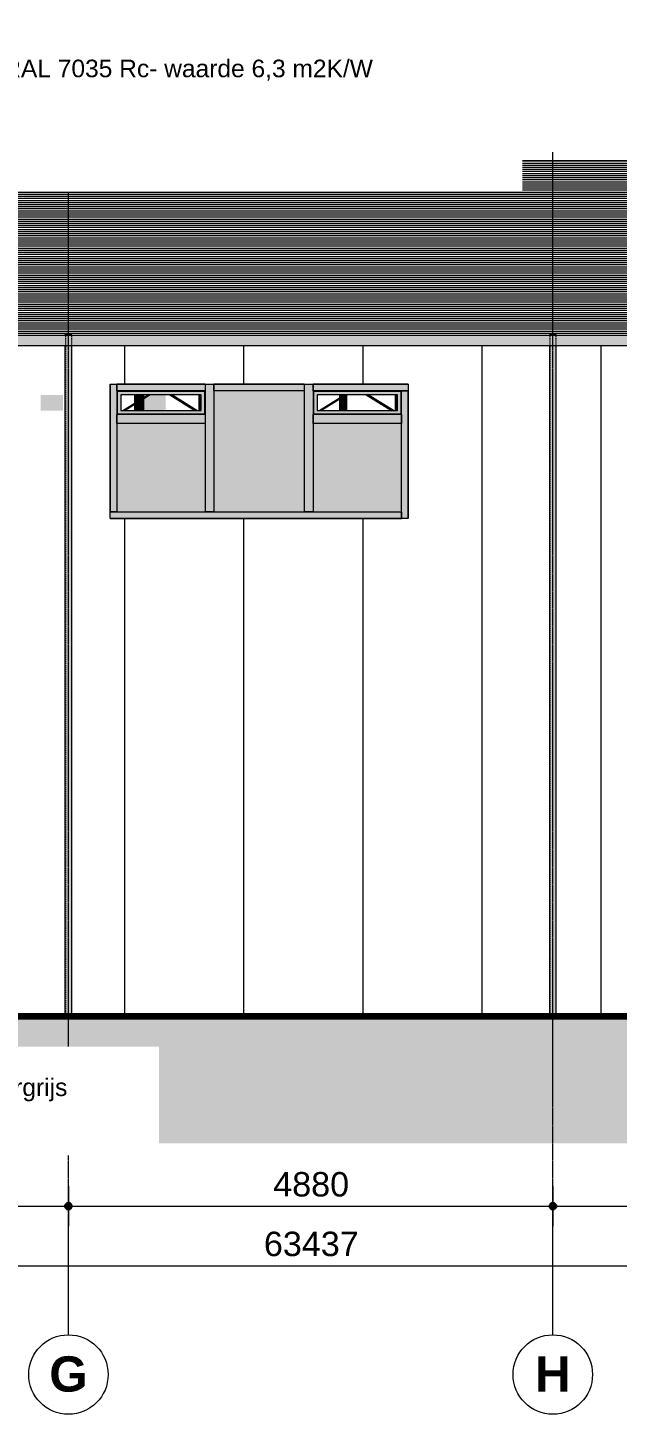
# Model space of a CAD drawing. Header units: millimetres. Extents: x 48682 to 485846, y -7071 to 11912.
# Drawn here: x 80433 to 86373, y -4018 to 9938 of the extents above; entities that cross this region are included whole.
import ezdxf

# ---------------------------------------------------------------- set-up
doc = ezdxf.new("R2010")
doc.units = ezdxf.units.MM
doc.linetypes.add('Grid Line', pattern=[22.225, 12.7, -3.175, 3.175, -3.175])
doc.linetypes.add('Hidden', pattern=[4, 2, -2])
for name, color, linetype, lineweight in [('A-ANNO-DIMS', 211, 'Continuous', 9), ('A-ANNO-DIMS-100', 211, 'Continuous', 9), ('A-DETL', 90, 'Continuous', 13), ('A-DOOR', 31, 'Continuous', 18), ('A-DOOR-GLAZ', 31, 'Continuous', 13), ('A-FLOR', 192, 'Continuous', 18), ('A-FLOR-PATT', 8, 'Continuous', 18), ('A-GLAZ', 151, 'Continuous', 18), ('A-GLAZ-CWMG', 51, 'Continuous', 13), ('A-WALL-PATT', 111, 'Continuous', 13), ('C-TOPO', 7, 'Continuous', 13), ('G-ANNO-TEXT', 231, 'Continuous', 9), ('S-COLS', 52, 'Continuous', 18), ('S-COLS-HDLN', 52, 'Hidden', 9), ('S-FNDN', 32, 'Continuous', 18), ('S-GRID', 1, 'Continuous', 9), ('S-GRID-IDEN', 1, 'Continuous', 18)]:
    doc.layers.add(name, color=color, linetype=linetype, lineweight=lineweight)
doc.styles.add('Arial', font='arial.ttf', dxfattribs={"height": 177.035928})
doc.styles.add('Arial_1', font='arial.ttf', dxfattribs={"height": 245.883234})
doc.styles.add('Arial_B', font='', dxfattribs={"height": 355.164671})
doc.styles.get('Arial_B').set_extended_font_data('Arial', bold=True)
doc.dimstyles.new('2_5mm', dxfattribs={"dimscale": 304.8, "dimtxt": 250, "dimasz": 0.918635, "dimexe": 0.656168, "dimexo": 0.0625, "dimgap": 0.082021, "dimtad": 1, "dimdec": 0, "dimzin": 0, "dimdsep": 46, "dimtxsty": 'Arial_1', "dimblk1": 'DOTSMALL', "dimblk2": 'DOTSMALL', "dimsah": 1, "dimcen": 0.09, "dimdle": 0.656168, "dimazin": 0, "dimtfac": 1, "dimtdec": 4, "dimtix": 1, "dimtmove": 0, "dimatfit": 3, "dimfxl": 0.656168, "dimfxlon": 1, "dimtvp": 1, "dimtolj": 1, "dimtzin": 0, "dimlwd": 13, "dimlwe": 13, "dimarcsym": 2})

# ---------------------------------------------------------------- blocks, each defined once
blk = doc.blocks.new('300_28_ISR_kolom_buis - ø70x3_6 2-V1-200_rechts')
at = {"layer": 'S-COLS-HDLN', "linetype": 'Continuous', "lineweight": 18}
h = blk.add_hatch(color=256, dxfattribs=at)
h.paths.add_polyline_path([(75964, 0), (75964, 6740), (75929, 6740), (75929, 0), (75955, 0)], flags=0)
h.paths.add_polyline_path([(75964, 6840), (75964, 6850), (75929, 6849), (75930, 6847), (75934, 6845), (75947, 6841), (75964, 6840)], flags=0)
h = blk.add_hatch(color=256, dxfattribs=at)
h.paths.add_polyline_path([(75964, 0), (75999, 0), (75999, 6740), (75964, 6740), (75964, 249)], flags=0)
h.paths.add_polyline_path([(75964, 6840), (75982, 6841), (75995, 6845), (75998, 6847), (75999, 6850), (75964, 6850)], flags=0)
at = {"layer": 'A-DETL', "lineweight": 18}
for p, q in [((75929, 6850), (75929, 6841)), ((75929, 6850), (75964, 6850)), ((75964, 6850), (75999, 6850)), ((75999, 6841), (75999, 6850)), ((75929, 6740), (75929, 0)), ((75999, 0), (75999, 6740))]:
    blk.add_line(p, q, dxfattribs=at)
at = {"layer": 'S-COLS', "linetype": 'Hidden', "lineweight": 9}
for p, q in [((75933, 6850), (75933, 0)), ((75996, 6850), (75996, 0))]:
    blk.add_line(p, q, dxfattribs=at)
blk = doc.blocks.new('31_WI_RT62_BI_raam - BI_val-8481284-200_rechts')
at = {"layer": 'A-GLAZ'}
for points in [[(62642, 6085), (62642, 6243), (62640, 6243), (62640, 6085)], [(62643, 6085), (62661, 6085), (62661, 6243), (62642, 6243), (62642, 6085)]]:
    blk.add_hatch(color=256, dxfattribs=at).paths.add_polyline_path(points, flags=0)
at = {"layer": 'A-GLAZ', "lineweight": 13}
for p, q in [((61874, 6085), (62127, 6243)), ((62346, 6243), (62599, 6085))]:
    blk.add_line(p, q, dxfattribs=at)
at = {"layer": 'A-GLAZ', "linetype": 'Hidden', "lineweight": 13}
for p, q in [((61874, 6085), (62127, 6243)), ((62346, 6243), (62599, 6085))]:
    blk.add_line(p, q, dxfattribs=at)
at = {"layer": 'A-GLAZ'}
for p, q in [((62640, 6085), (62640, 6243)), ((62642, 6085), (62642, 6243))]:
    blk.add_line(p, q, dxfattribs=at)
blk = doc.blocks.new('31_WI_RT62_BI_raam - BI_val-8509481-200_rechts')
at = {"layer": 'A-GLAZ'}
for points in [[(64621, 6085), (64621, 6243), (64619, 6243), (64619, 6085)], [(64621, 6085), (64639, 6085), (64639, 6243), (64621, 6243), (64621, 6085)]]:
    blk.add_hatch(color=256, dxfattribs=at).paths.add_polyline_path(points, flags=0)
at = {"layer": 'A-GLAZ', "lineweight": 13}
for p, q in [((63852, 6085), (64105, 6243)), ((64324, 6243), (64578, 6085))]:
    blk.add_line(p, q, dxfattribs=at)
at = {"layer": 'A-GLAZ', "linetype": 'Hidden', "lineweight": 13}
for p, q in [((63852, 6085), (64105, 6243)), ((64324, 6243), (64578, 6085))]:
    blk.add_line(p, q, dxfattribs=at)
at = {"layer": 'A-GLAZ'}
for p, q in [((64619, 6085), (64619, 6243)), ((64621, 6085), (64621, 6243))]:
    blk.add_line(p, q, dxfattribs=at)
blk = doc.blocks.new('32_DO_glas - 01-8532440-200_rechts')
at = {"layer": 'A-DOOR-GLAZ'}
blk.add_hatch(color=256, dxfattribs=at).paths.add_polyline_path([(70556, 6085), (70556, 6243), (70333, 6243), (70333, 6085), (70453, 6085)], flags=0)
blk = doc.blocks.new('Rectangular Mullion - 32_links_67x100-8431542-200_rechts')
at = {"layer": 'A-GLAZ-CWMG'}
blk.add_hatch(color=256, dxfattribs=at).paths.add_polyline_path([(83577, 6085), (83644, 6085), (83644, 6243), (83577, 6243), (83577, 6118)], flags=0)
for p, q in [((83577, 6085), (83577, 6243)), ((83644, 6085), (83644, 6243))]:
    blk.add_line(p, q, dxfattribs=at)
blk = doc.blocks.new('Rectangular Mullion - 32_tussen_90x100-8431527-200_rechts')
at = {"layer": 'A-GLAZ-CWMG'}
blk.add_hatch(color=256, dxfattribs=at).paths.add_polyline_path([(68265, 6085), (68265, 6243), (68175, 6243), (68175, 6085), (68220, 6085)], flags=0)
for p, q in [((68175, 6243), (68175, 6085)), ((68265, 6243), (68265, 6085))]:
    blk.add_line(p, q, dxfattribs=at)
blk = doc.blocks.new('32_DO_glas - 01-8509510-200_rechts')
at = {"layer": 'A-DOOR-GLAZ'}
blk.add_hatch(color=256, dxfattribs=at).paths.add_polyline_path([(102829, 5067), (103717, 5067), (103717, 5955), (102829, 5955), (102829, 5252)], flags=0)
blk = doc.blocks.new('Rectangular Mullion - 32_rechts_67x100_vlak-8481124-200_rechts')
at = {"layer": 'A-GLAZ-CWMG'}
blk.add_hatch(color=256, dxfattribs=at).paths.add_polyline_path([(101295, 6283), (101739, 6283), (101739, 6350), (100851, 6350), (100851, 6283), (101156, 6283)], flags=0)
for p, q in [((100851, 6283), (100851, 6350)), ((101739, 6350), (100851, 6350)), ((101739, 6283), (100851, 6283)), ((101739, 6350), (101739, 6283))]:
    blk.add_line(p, q, dxfattribs=at)
blk = doc.blocks.new('Rectangular Mullion - 32_links_67x100_vlak-8481125-200_rechts')
at = {"layer": 'A-GLAZ-CWMG'}
blk.add_hatch(color=256, dxfattribs=at).paths.add_polyline_path([(102831, 5000), (103717, 5000), (103717, 5067), (102784, 5067), (102784, 5000)], flags=0)
for p, q in [((102784, 5067), (103717, 5067)), ((103717, 5067), (103717, 5000)), ((102784, 5000), (103717, 5000))]:
    blk.add_line(p, q, dxfattribs=at)
blk = doc.blocks.new('Rectangular Mullion - 32_rechts_67x100_vlak-8509514-200_rechts')
at = {"layer": 'A-GLAZ-CWMG'}
blk.add_hatch(color=256, dxfattribs=at).paths.add_polyline_path([(100851, 5067), (100851, 6000), (100784, 6000), (100784, 5067)], flags=0)
for p, q in [((100784, 6000), (100784, 5067)), ((100851, 6000), (100851, 5067)), ((100851, 5067), (100784, 5067))]:
    blk.add_line(p, q, dxfattribs=at)
blk = doc.blocks.new('Rectangular Mullion - 32_links_67x100_vlak-8481179-200_rechts')
at = {"layer": 'A-GLAZ-CWMG'}
blk.add_hatch(color=256, dxfattribs=at).paths.add_polyline_path([(103784, 6000), (103784, 6283), (103717, 6283), (103717, 6000)], flags=0)
for p, q in [((103717, 6283), (103784, 6283)), ((103717, 6000), (103717, 6283)), ((103784, 6000), (103784, 6283))]:
    blk.add_line(p, q, dxfattribs=at)
blk = doc.blocks.new('32_DO_glas - 01-8466179-200_rechts')
at = {"layer": 'A-DOOR-GLAZ'}
blk.add_hatch(color=256, dxfattribs=at).paths.add_polyline_path([(102412, 5067), (102739, 5067), (102739, 6283), (101829, 6283), (101829, 5067), (102272, 5067)], flags=0)
blk = doc.blocks.new('Rectangular Mullion - 32_rechts_67x100_vlak-8481126-200_rechts')
at = {"layer": 'A-GLAZ-CWMG'}
blk.add_hatch(color=256, dxfattribs=at).paths.add_polyline_path([(103249, 6283), (103784, 6283), (103784, 6350), (102829, 6350), (102829, 6283), (103110, 6283)], flags=0)
for p, q in [((102829, 6283), (102829, 6350)), ((103784, 6350), (102829, 6350)), ((103784, 6283), (102829, 6283)), ((103784, 6350), (103784, 6283))]:
    blk.add_line(p, q, dxfattribs=at)
blk = doc.blocks.new('Rectangular Mullion - 32_links_67x100_vlak-8480892-200_rechts')
at = {"layer": 'A-GLAZ-CWMG'}
blk.add_hatch(color=256, dxfattribs=at).paths.add_polyline_path([(102784, 5000), (102784, 5067), (101784, 5067), (101784, 5000), (102552, 5000)], flags=0)
for p, q in [((101784, 5067), (102784, 5067)), ((101784, 5000), (102784, 5000))]:
    blk.add_line(p, q, dxfattribs=at)
blk = doc.blocks.new('Rectangular Mullion - 32_tussen_90x100-8249768-200_rechts')
at = {"layer": 'A-GLAZ-CWMG'}
blk.add_hatch(color=256, dxfattribs=at).paths.add_polyline_path([(102829, 5067), (102829, 6000), (102739, 6000), (102739, 5067)], flags=0)
for p, q in [((102739, 6000), (102739, 5067)), ((102829, 6000), (102829, 5067)), ((102829, 5067), (102739, 5067))]:
    blk.add_line(p, q, dxfattribs=at)
blk = doc.blocks.new('Rectangular Mullion - 32_rechts_67x100_vlak-8481127-200_rechts')
at = {"layer": 'A-GLAZ-CWMG'}
blk.add_hatch(color=256, dxfattribs=at).paths.add_polyline_path([(102272, 6283), (102739, 6283), (102739, 6350), (101829, 6350), (101829, 6283), (102133, 6283)], flags=0)
for p, q in [((101829, 6283), (101829, 6350)), ((102739, 6350), (101829, 6350)), ((102739, 6283), (101829, 6283)), ((102739, 6350), (102739, 6283))]:
    blk.add_line(p, q, dxfattribs=at)
blk = doc.blocks.new('Rectangular Mullion - 32_links_67x100_vlak-8480894-200_rechts')
at = {"layer": 'A-GLAZ-CWMG'}
blk.add_hatch(color=256, dxfattribs=at).paths.add_polyline_path([(101435, 5000), (101784, 5000), (101784, 5067), (100784, 5067), (100784, 5000), (101156, 5000)], flags=0)
for p, q in [((100784, 5000), (100784, 5067)), ((100784, 5067), (101784, 5067)), ((100784, 5000), (101784, 5000))]:
    blk.add_line(p, q, dxfattribs=at)
blk = doc.blocks.new('31_WI_RT62_BI_raam - BI_val-V10-200_rechts')
at = {"layer": 'A-GLAZ'}
h = blk.add_hatch(color=256, dxfattribs=at)
h.paths.add_polyline_path([(102829, 6045), (103717, 6045), (103717, 6283), (102829, 6283), (102829, 6112)], flags=0)
h.paths.add_polyline_path([(102869, 6050), (102834, 6050), (102834, 6278), (103712, 6278), (103712, 6050), (102970, 6050)], flags=0)
h = blk.add_hatch(color=256, dxfattribs=at)
h.paths.add_polyline_path([(102834, 6050), (103712, 6050), (103712, 6278), (102834, 6278), (102834, 6118)], flags=0)
h.paths.add_polyline_path([(103677, 6085), (102869, 6085), (102869, 6243), (103677, 6243), (103677, 6118)], flags=0)
for p, q in [((102834, 6050), (102834, 6278)), ((103712, 6278), (102834, 6278)), ((102869, 6243), (102869, 6085)), ((103677, 6243), (102869, 6243)), ((103677, 6085), (103677, 6243)), ((103712, 6278), (103712, 6050)), ((103712, 6050), (102834, 6050)), ((102869, 6085), (103677, 6085))]:
    blk.add_line(p, q, dxfattribs=at)
at = {"layer": 'A-GLAZ', "lineweight": 13}
for p, q in [((103164, 6243), (102911, 6085)), ((103636, 6085), (103383, 6243))]:
    blk.add_line(p, q, dxfattribs=at)
at = {"layer": 'A-GLAZ', "linetype": 'Hidden', "lineweight": 13}
for p, q in [((103164, 6243), (102911, 6085)), ((103636, 6085), (103383, 6243))]:
    blk.add_line(p, q, dxfattribs=at)
blk = doc.blocks.new('Rectangular Mullion - 32_rechts_67x100_vlak-8481204-200_rechts')
at = {"layer": 'A-GLAZ-CWMG'}
blk.add_hatch(color=256, dxfattribs=at).paths.add_polyline_path([(100784, 6000), (100851, 6000), (100851, 6350), (100784, 6350), (100784, 6022)], flags=0)
for p, q in [((100784, 6350), (100851, 6350)), ((100784, 6350), (100784, 6000)), ((100851, 6350), (100851, 6000))]:
    blk.add_line(p, q, dxfattribs=at)
blk = doc.blocks.new('Rectangular Mullion - 32_links_67x100_vlak-8509530-200_rechts')
at = {"layer": 'A-GLAZ-CWMG'}
blk.add_hatch(color=256, dxfattribs=at).paths.add_polyline_path([(103784, 5000), (103784, 6000), (103717, 6000), (103717, 5000)], flags=0)
for p, q in [((103717, 5000), (103717, 6000)), ((103784, 5000), (103784, 6000)), ((103784, 5000), (103717, 5000))]:
    blk.add_line(p, q, dxfattribs=at)
blk = doc.blocks.new('Rectangular Mullion - 32_tussen_90x100-8481085-200_rechts')
at = {"layer": 'A-GLAZ-CWMG'}
blk.add_hatch(color=256, dxfattribs=at).paths.add_polyline_path([(103389, 5955), (103717, 5955), (103717, 6045), (102829, 6045), (102829, 5955), (103110, 5955)], flags=0)
for p, q in [((102829, 5955), (102829, 6045)), ((103717, 6045), (102829, 6045)), ((103717, 6045), (103717, 5955)), ((103717, 5955), (102829, 5955))]:
    blk.add_line(p, q, dxfattribs=at)
blk = doc.blocks.new('Rectangular Mullion - 32_tussen_90x100-8481164-200_rechts')
at = {"layer": 'A-GLAZ-CWMG'}
blk.add_hatch(color=256, dxfattribs=at).paths.add_polyline_path([(102739, 6000), (102829, 6000), (102829, 6350), (102739, 6350), (102739, 6022)], flags=0)
for p, q in [((102739, 6350), (102829, 6350)), ((102739, 6350), (102739, 6000)), ((102829, 6350), (102829, 6000))]:
    blk.add_line(p, q, dxfattribs=at)
blk = doc.blocks.new('Grid - r_4_0mm-300507-200_rechts')
at = {"layer": 'S-GRID-IDEN'}
blk.add_circle((51565, -3618), 400, dxfattribs=at)
blk = doc.blocks.new('DIMBLOCK6-200_rechts')
at = {"layer": 'A-ANNO-DIMS-100', "lineweight": 25}
h = blk.add_hatch(color=256, dxfattribs=at)
edge = h.paths.add_edge_path(flags=0)
edge.add_arc((75964, -1923), 35, 0, 360)
h = blk.add_hatch(color=256, dxfattribs=at)
edge = h.paths.add_edge_path(flags=0)
edge.add_arc((80844, -1923), 35, 0, 360)
at = {"layer": 'A-ANNO-DIMS-100', "lineweight": 13}
for p, q in [((75964, -1723), (75964, -2123)), ((75964, -1923), (75964, -1723)), ((80844, -1723), (80844, -2123)), ((80844, -1923), (80844, -1723)), ((75964, -1923), (80844, -1923))]:
    blk.add_line(p, q, dxfattribs=at)
at = {"layer": 'A-ANNO-DIMS-100', "lineweight": 25}
for centre in [(75964, -1923), (80844, -1923)]:
    blk.add_circle(centre, 35, dxfattribs=at)
at = {"layer": 'A-ANNO-DIMS-100', "color": 0, "lineweight": 13, "insert": (78027, -1580), "char_height": 245.9, "width": 904.62, "attachment_point": 1, "line_spacing_factor": 0.938532, "style": 'Arial_1'}
blk.add_mtext('4880', dxfattribs=at)
blk = doc.blocks.new('_DotSmall')
at = {"color": 0, "linetype": 'ByBlock', "const_width": 0.5}
blk.add_lwpolyline([(-0.0625, 0, 1), (0.0625, 0, 1)], format="xyb", close=True, dxfattribs=at)
blk = doc.blocks.new('DIMBLOCK7-200_rechts')
at = {"layer": 'A-ANNO-DIMS-100', "lineweight": 25}
h = blk.add_hatch(color=256, dxfattribs=at)
edge = h.paths.add_edge_path(flags=0)
edge.add_arc((80844, -1923), 35, 0, 360)
h = blk.add_hatch(color=256, dxfattribs=at)
edge = h.paths.add_edge_path(flags=0)
edge.add_arc((85724, -1923), 35, 0, 360)
at = {"layer": 'A-ANNO-DIMS-100', "lineweight": 13}
for p, q in [((80844, -1723), (80844, -2123)), ((80844, -1923), (80844, -1723)), ((85724, -1723), (85724, -2123)), ((85724, -1923), (85724, -1723)), ((80844, -1923), (85724, -1923))]:
    blk.add_line(p, q, dxfattribs=at)
at = {"layer": 'A-ANNO-DIMS-100', "lineweight": 25}
for centre in [(80844, -1923), (85724, -1923)]:
    blk.add_circle(centre, 35, dxfattribs=at)
at = {"layer": 'A-ANNO-DIMS-100', "color": 0, "lineweight": 13, "insert": (82907, -1580), "char_height": 245.9, "width": 904.62, "attachment_point": 1, "line_spacing_factor": 0.938532, "style": 'Arial_1'}
blk.add_mtext('4880', dxfattribs=at)
blk = doc.blocks.new('DIMBLOCK8-200_rechts')
at = {"layer": 'A-ANNO-DIMS-100', "lineweight": 25}
h = blk.add_hatch(color=256, dxfattribs=at)
edge = h.paths.add_edge_path(flags=0)
edge.add_arc((85724, -1923), 35, 0, 360)
h = blk.add_hatch(color=256, dxfattribs=at)
edge = h.paths.add_edge_path(flags=0)
edge.add_arc((90604, -1923), 35, 0, 360)
at = {"layer": 'A-ANNO-DIMS-100', "lineweight": 13}
for p, q in [((85724, -1723), (85724, -2123)), ((85724, -1923), (85724, -1723)), ((90604, -1723), (90604, -2123)), ((90604, -1923), (90604, -1723)), ((85724, -1923), (90604, -1923))]:
    blk.add_line(p, q, dxfattribs=at)
at = {"layer": 'A-ANNO-DIMS-100', "lineweight": 25}
for centre in [(85724, -1923), (90604, -1923)]:
    blk.add_circle(centre, 35, dxfattribs=at)
at = {"layer": 'A-ANNO-DIMS-100', "color": 0, "lineweight": 13, "insert": (87787, -1580), "char_height": 245.9, "width": 904.62, "attachment_point": 1, "line_spacing_factor": 0.938532, "style": 'Arial_1'}
blk.add_mtext('4880', dxfattribs=at)
blk = doc.blocks.new('DIMBLOCK14-200_rechts')
at = {"layer": 'A-ANNO-DIMS-100', "lineweight": 25}
h = blk.add_hatch(color=256, dxfattribs=at)
edge = h.paths.add_edge_path(flags=0)
edge.add_arc((51565, -2523), 35, 0, 360)
h = blk.add_hatch(color=256, dxfattribs=at)
edge = h.paths.add_edge_path(flags=0)
edge.add_arc((115002, -2523), 35, 0, 360)
at = {"layer": 'A-ANNO-DIMS-100', "lineweight": 13}
for p, q in [((51565, -2323), (51565, -2723)), ((51565, -2523), (51565, -2323)), ((115002, -2323), (115002, -2723)), ((115002, -2523), (115002, -2323)), ((51365, -2523), (115002, -2523))]:
    blk.add_line(p, q, dxfattribs=at)
at = {"layer": 'A-ANNO-DIMS-100', "lineweight": 25}
for centre in [(51565, -2523), (115002, -2523)]:
    blk.add_circle(centre, 35, dxfattribs=at)
at = {"layer": 'A-ANNO-DIMS-100', "color": 0, "lineweight": 13, "insert": (82813, -2180), "char_height": 245.9, "width": 1130.77, "attachment_point": 1, "line_spacing_factor": 0.938532, "style": 'Arial_1'}
blk.add_mtext('63437', dxfattribs=at)

msp = doc.modelspace()

# ---------------------------------------------------------------- hatches: boundary and pattern name
at = {"layer": 'A-FLOR'}
msp.add_hatch(color=256, dxfattribs=at).paths.add_polyline_path([(115111.8, 6740), (115552.5, 6740), (115552.5, 6840), (51145.5, 6840), (51145.5, 6740), (114972.3, 6740)], flags=0)
at = {"layer": 'A-FLOR-PATT', "lineweight": 9}
h = msp.add_hatch(dxfattribs=at)
h.set_pattern_fill('FP_4', color=256, style=0, pattern_type=2)
h.set_pattern_definition([(0, (0, -8981.513), (0, 20.878), [])])
h.paths.add_polyline_path([(51145.5, 6840), (115552.5, 6840), (115552.5, 8599.3), (51145.5, 8599.3), (51145.5, 7946.3)], flags=0)
h.paths.add_polyline_path([(115002.5, 6840), (114985, 6841.3), (114972.1, 6844.7), (114968.6, 6847), (114967.5, 6850), (115037.5, 6849.5), (115036.3, 6847), (115032.8, 6844.7), (115020, 6841.3), (115011.5, 6840.3)], flags=0)
h.paths.add_polyline_path([(90603.6, 6840), (90586.1, 6841.3), (90573.3, 6844.7), (90569.8, 6847), (90568.6, 6850), (90638.6, 6849.5), (90637.4, 6847), (90633.9, 6844.7), (90621.1, 6841.3), (90612.7, 6840.3)], flags=0)
h.paths.add_polyline_path([(56445.2, 6840), (56427.7, 6841.3), (56414.9, 6844.7), (56411.4, 6847), (56410.2, 6850), (56480.2, 6849.5), (56479, 6847), (56475.5, 6844.7), (56462.7, 6841.3), (56454.3, 6840.3)], flags=0)
h.paths.add_polyline_path([(110122.7, 6840), (110105.2, 6841.3), (110092.4, 6844.7), (110088.9, 6847), (110087.7, 6850), (110157.7, 6849.5), (110156.5, 6847), (110153, 6844.7), (110140.2, 6841.3), (110131.7, 6840.3)], flags=0)
h.paths.add_polyline_path([(61325, 6840), (61307.5, 6841.3), (61294.7, 6844.7), (61291.2, 6847), (61290, 6850), (61360, 6849.5), (61358.8, 6847), (61355.3, 6844.7), (61342.5, 6841.3), (61334, 6840.3)], flags=0)
h.paths.add_polyline_path([(85723.8, 6840), (85706.3, 6841.3), (85693.5, 6844.7), (85690, 6847), (85688.8, 6850), (85758.8, 6849.5), (85757.6, 6847), (85754.1, 6844.7), (85741.3, 6841.3), (85732.9, 6840.3)], flags=0)
h.paths.add_polyline_path([(105242.9, 6840), (105225.4, 6841.3), (105212.6, 6844.7), (105209.1, 6847), (105207.9, 6850), (105277.9, 6849.5), (105276.7, 6847), (105273.2, 6844.7), (105260.4, 6841.3), (105252, 6840.3)], flags=0)
h.paths.add_polyline_path([(95483.4, 6840), (95465.9, 6841.3), (95453.1, 6844.7), (95449.6, 6847), (95448.4, 6850), (95518.4, 6849.5), (95517.2, 6847), (95513.7, 6844.7), (95500.9, 6841.3), (95492.4, 6840.3)], flags=0)
h.paths.add_polyline_path([(75964.3, 6840), (75946.8, 6841.3), (75934, 6844.7), (75930.5, 6847), (75929.3, 6850), (75999.3, 6849.5), (75998.1, 6847), (75994.6, 6844.7), (75981.8, 6841.3), (75973.4, 6840.3)], flags=0)
h.paths.add_polyline_path([(100363.1, 6840), (100345.6, 6841.3), (100332.8, 6844.7), (100329.3, 6847), (100328.1, 6850), (100398.1, 6849.5), (100397, 6847), (100393.5, 6844.7), (100380.6, 6841.3), (100372.2, 6840.3)], flags=0)
h.paths.add_polyline_path([(80844.1, 6840), (80826.6, 6841.3), (80813.8, 6844.7), (80810.3, 6847), (80809.1, 6850), (80879.1, 6849.5), (80877.9, 6847), (80874.4, 6844.7), (80861.6, 6841.3), (80853.1, 6840.3)], flags=0)
at = {"layer": 'A-WALL-PATT', "lineweight": 9}
h = msp.add_hatch(dxfattribs=at)
h.set_pattern_fill('FP_3', color=256, style=0, pattern_type=2)
h.set_pattern_definition([(90, (51410.5, 0), (-1200, 7e-14), [])])
h.paths.add_polyline_path([(51460.5, 0), (56410.2, 0), (56410.2, 6740), (51360.5, 6740), (51360.5, 800), (51460.5, 800), (51460.5, 15.2)], flags=0)
h.paths.add_polyline_path([(115077.5, 0), (115077.5, 6740), (115037.5, 6740), (115037.5, 0)], flags=0)
h.paths.add_polyline_path([(114967.5, 0), (114967.5, 6740), (110157.7, 6740), (110157.7, 0), (114832.7, 0)], flags=0)
h.paths.add_polyline_path([(110087.7, 0), (110087.7, 6740), (105277.9, 6740), (105277.9, 0), (108971.2, 0)], flags=0)
h.paths.add_polyline_path([(56480.2, 0), (61290, 0), (61290, 6740), (56480.2, 6740), (56480.2, 57)], flags=0)
h.paths.add_polyline_path([(61360, 0), (66169.8, 0), (66169.8, 6740), (61360, 6740), (61360, 249.4)], flags=0)
h.paths.add_polyline_path([(66239.8, 0), (71049.5, 0), (71049.5, 6740), (66239.8, 6740), (66239.8, 57)], flags=0)
h.paths.add_polyline_path([(71119.5, 0), (75929.3, 0), (75929.3, 6740), (71119.5, 6740), (71119.5, 57)], flags=0)
h.paths.add_polyline_path([(75999.3, 0), (80809.1, 0), (80809.1, 6740), (75999.3, 6740), (75999.3, 249.4)], flags=0)
h.paths.add_polyline_path([(80879.1, 0), (85688.8, 0), (85688.8, 6740), (80879.1, 6740), (80879.1, 249.4)], flags=0)
h.paths.add_polyline_path([(85758.8, 0), (90568.6, 0), (90568.6, 6740), (85758.8, 6740), (85758.8, 249.4)], flags=0)
h.paths.add_polyline_path([(90638.6, 0), (95448.4, 0), (95448.4, 6740), (90638.6, 6740), (90638.6, 57)], flags=0)
h.paths.add_polyline_path([(105207.9, 0), (105207.9, 6740), (100398.1, 6740), (100398.1, 0), (105203.1, 0)], flags=0)
h.paths.add_polyline_path([(95518.4, 0), (100328.1, 0), (100328.1, 6740), (95518.4, 6740), (95518.4, 249.4)], flags=0)
h.paths.add_polyline_path([(106701.5, 5000), (106701.5, 6350), (109701.5, 6350), (109701.5, 5000), (106738.3, 5000)], flags=0)
h.paths.add_polyline_path([(93340.6, 5000), (91024.8, 5000), (91024.8, 6350), (94024.8, 6350), (94024.8, 5000)], flags=0)
h.paths.add_polyline_path([(87182.4, 5000), (87182.4, 6350), (90182.4, 6350), (90182.4, 5000), (87758.2, 5000)], flags=0)
h.paths.add_polyline_path([(54986.7, 5000), (51986.7, 5000), (51986.7, 6350), (54986.7, 6350), (54986.7, 5637.2)], flags=0)
h.paths.add_polyline_path([(77422.9, 5000), (77422.9, 6350), (80422.9, 6350), (80422.9, 5000), (77430.9, 5000)], flags=0)
h.paths.add_polyline_path([(62079.4, 5000), (61746.2, 5000), (61746.2, 6350), (64746.2, 6350), (64746.2, 5000), (63195.9, 5000)], flags=0)
h.paths.add_polyline_path([(102272.4, 5000), (100784.4, 5000), (100784.4, 6350), (103784.4, 6350), (103784.4, 5000), (102551.5, 5000)], flags=0)
h.paths.add_polyline_path([(67663.3, 5000), (67663.3, 6350), (70663.3, 6350), (70663.3, 5000), (68778.2, 5000)], flags=0)
h.paths.add_polyline_path([(111581.2, 5000), (111581.2, 6350), (114581.2, 6350), (114581.2, 5000), (112320.6, 5000)], flags=0)
h.paths.add_polyline_path([(96941.9, 5000), (96941.9, 6350), (99941.9, 6350), (99941.9, 5000), (97806.5, 5000)], flags=0)
h.paths.add_polyline_path([(71505.7, 5000), (71505.7, 6350), (74505.7, 6350), (74505.7, 5000), (71569.4, 5000)], flags=0)
h.paths.add_polyline_path([(81265.3, 5000), (81265.3, 6350), (84265.3, 6350), (84265.3, 5000), (82175.9, 5000)], flags=0)
h.paths.add_polyline_path([(60903.8, 5000), (57903.8, 5000), (57903.8, 6350), (60903.8, 6350), (60903.8, 5637.2)], flags=0)
h = msp.add_hatch(dxfattribs=at)
h.set_pattern_fill('FP_2', color=256, style=0, pattern_type=2)
h.set_pattern_definition([(90, (53340.5, 0), (-1200, 7e-14), [])])
h.paths.add_polyline_path([(54071.7, 6085), (54524.5, 6085), (54524.5, 6243), (54071.7, 6243), (54071.7, 6105.8)], flags=0)
h.paths.add_polyline_path([(58010.8, 6085), (58392.5, 6085), (58392.5, 6243), (58010.8, 6243), (58010.8, 6118.3)], flags=0)
h.paths.add_polyline_path([(114474.2, 6085), (114474.2, 6243), (114394.5, 6243), (114394.5, 6085), (114414, 6085)], flags=0)
h.paths.add_polyline_path([(58462.5, 6085), (58818.8, 6085), (58818.8, 6243), (58462.5, 6243), (58462.5, 6118.3)], flags=0)
h.paths.add_polyline_path([(109110.8, 6085), (109179.9, 6085), (109179.9, 6243), (108912.5, 6243), (108912.5, 6085), (108971.2, 6085)], flags=0)
h.paths.add_polyline_path([(59988.8, 6085), (60342.5, 6085), (60342.5, 6243), (59988.8, 6243), (59988.8, 6118.3)], flags=0)
h.paths.add_polyline_path([(71612.7, 6085), (71942.5, 6085), (71942.5, 6243), (71612.7, 6243), (71612.7, 6105.8)], flags=0)
h.paths.add_polyline_path([(108842.5, 6085), (108842.5, 6243), (108786.5, 6243), (108786.5, 6085), (108831.7, 6085)], flags=0)
h.paths.add_polyline_path([(72012.5, 6085), (72400, 6085), (72400, 6243), (72012.5, 6243), (72012.5, 6118.3)], flags=0)
h.paths.add_polyline_path([(77825, 6085), (78092.5, 6085), (78092.5, 6243), (77825, 6243), (77825, 6118.3)], flags=0)
h.paths.add_polyline_path([(102970.2, 6085), (103029.9, 6085), (103029.9, 6243), (102869.4, 6243), (102869.4, 6085)], flags=0)
h.paths.add_polyline_path([(78162.5, 6085), (78337.9, 6085), (78337.9, 6243), (78162.5, 6243), (78162.5, 6118.3)], flags=0)
h.paths.add_polyline_path([(83644.5, 6085), (84137.8, 6085), (84137.8, 6243), (83644.5, 6243), (83644.5, 6118.3)], flags=0)
h.paths.add_polyline_path([(97108.7, 6085), (97210.5, 6085), (97210.5, 6243), (97048.9, 6243), (97048.9, 6085)], flags=0)
at = {"layer": 'C-TOPO'}
msp.add_hatch(color=256, dxfattribs=at).paths.add_polyline_path([(115670, -1289.9), (120135.9, -1289.9), (120135.9, -10), (48681.7, -10), (48681.7, -1289.9), (114553.6, -1289.9)], flags=0)
at = {"layer": 'S-FNDN'}
msp.add_hatch(color=256, dxfattribs=at).paths.add_polyline_path([(114972.3, -10), (115077.5, -10), (115077.5, 0), (51360.5, 0), (51360.5, -10), (114832.7, -10)], flags=0)

# ---------------------------------------------------------------- linework, layer by layer
at = {"layer": 'A-DETL', "lineweight": 18}
for p, q in [((115552.5, 8600), (51145.5, 8600)), ((51145.5, 6740), (115552.5, 6740)), ((81265.3, 5000), (81265.3, 6350)), ((81265.3, 6350), (84265.3, 6350)), ((84265.3, 6350), (84265.3, 5000)), ((83644.5, 6243), (83644.5, 6085)), ((84265.3, 5000), (81265.3, 5000)), ((51280.5, 0), (115177.5, 0))]:
    msp.add_line(p, q, dxfattribs=at)
at = {"layer": 'A-FLOR'}
msp.add_line((115552.5, 6840), (51145.5, 6840), dxfattribs=at)
at = {"layer": 'C-TOPO', "lineweight": 100}
msp.add_line((48681.7, -10), (120135.9, -10), dxfattribs=at)
at = {"layer": 'C-TOPO'}
msp.add_line((48681.7, -10), (120135.9, -10), dxfattribs=at)
at = {"layer": 'S-GRID', "lineweight": 18}
for p, q in [((80844.1, 8285.9), (80844.1, 8685.9)), ((85723.8, 8285.9), (85723.8, 8685.9)), ((80844.1, -3217.9), (80844.1, -2817.9)), ((85723.8, -3217.9), (85723.8, -2817.9))]:
    msp.add_line(p, q, dxfattribs=at)
at = {"layer": 'S-GRID', "linetype": 'Grid Line', "lineweight": 18}
for p, q in [((80844.1, -2817.9), (80844.1, 8285.9)), ((85723.8, -2817.9), (85723.8, 8285.9))]:
    msp.add_line(p, q, dxfattribs=at)

# ---------------------------------------------------------------- block references
at = {"layer": 'A-DOOR'}
for name, p in [('32_DO_glas - 01-8466179-200_rechts', (-19519.1, 0)), ('32_DO_glas - 01-8532440-200_rechts', (10232, 0)), ('32_DO_glas - 01-8532440-200_rechts', (11266, 0)), ('32_DO_glas - 01-8532440-200_rechts', (12300, 0)), ('32_DO_glas - 01-8509510-200_rechts', (-21497.1, 0)), ('32_DO_glas - 01-8509510-200_rechts', (-19519.1, 0))]:
    msp.add_blockref(name, p, dxfattribs=at)
at = {"layer": 'A-GLAZ'}
for name, p in [('31_WI_RT62_BI_raam - BI_val-V10-200_rechts', (-21497.1, 0)), ('31_WI_RT62_BI_raam - BI_val-V10-200_rechts', (-19519.1, 0)), ('31_WI_RT62_BI_raam - BI_val-8481284-200_rechts', (19519.1, 0)), ('31_WI_RT62_BI_raam - BI_val-8509481-200_rechts', (19519.1, 0))]:
    msp.add_blockref(name, p, dxfattribs=at)
at = {"layer": 'A-GLAZ-CWMG'}
for name, p in [('Rectangular Mullion - 32_rechts_67x100_vlak-8481204-200_rechts', (-19519.1, 0)), ('Rectangular Mullion - 32_rechts_67x100_vlak-8481124-200_rechts', (-19519.1, 0)), ('Rectangular Mullion - 32_tussen_90x100-8481164-200_rechts', (-20519.1, 0)), ('Rectangular Mullion - 32_rechts_67x100_vlak-8481127-200_rechts', (-19519.1, 0)), ('Rectangular Mullion - 32_tussen_90x100-8481164-200_rechts', (-19519.1, 0)), ('Rectangular Mullion - 32_rechts_67x100_vlak-8481126-200_rechts', (-19519.1, 0)), ('Rectangular Mullion - 32_links_67x100_vlak-8481179-200_rechts', (-19519.1, 0)), ('Rectangular Mullion - 32_tussen_90x100-8431527-200_rechts', (13334, 0)), ('Rectangular Mullion - 32_links_67x100-8431542-200_rechts', (0, 0)), ('Rectangular Mullion - 32_tussen_90x100-8481085-200_rechts', (-21497.1, 0)), ('Rectangular Mullion - 32_tussen_90x100-8481085-200_rechts', (-19519.1, 0)), ('Rectangular Mullion - 32_rechts_67x100_vlak-8509514-200_rechts', (-19519.1, 0)), ('Rectangular Mullion - 32_tussen_90x100-8249768-200_rechts', (-20519.1, 0)), ('Rectangular Mullion - 32_tussen_90x100-8249768-200_rechts', (-19519.1, 0)), ('Rectangular Mullion - 32_links_67x100_vlak-8509530-200_rechts', (-19519.1, 0)), ('Rectangular Mullion - 32_links_67x100_vlak-8480894-200_rechts', (-19519.1, 0)), ('Rectangular Mullion - 32_links_67x100_vlak-8480892-200_rechts', (-19519.1, 0)), ('Rectangular Mullion - 32_links_67x100_vlak-8481125-200_rechts', (-19519.1, 0))]:
    msp.add_blockref(name, p, dxfattribs=at)
at = {"layer": 'S-COLS'}
for p in [(4879.8, 0), (9759.5, 0)]:
    msp.add_blockref('300_28_ISR_kolom_buis - ø70x3_6 2-V1-200_rechts', p, dxfattribs=at)
at = {"layer": 'S-GRID-IDEN'}
for p in [(29278.6, 0), (34158.4, 0)]:
    msp.add_blockref('Grid - r_4_0mm-300507-200_rechts', p, dxfattribs=at)

# ---------------------------------------------------------------- texts
at = {"layer": 'S-GRID-IDEN', "lineweight": 9, "char_height": 355.165, "attachment_point": 2, "line_spacing_factor": 0.938532, "style": 'Arial_B'}
for s, insert, width in [('\\fArial|b1|i0|c0|p34|;G', (80843.9, -3434.8), 449.378), ('\\fArial|b1|i0|c0|p34|;H', (85723.7, -3434.8), 415.78)]:
    msp.add_mtext(s, dxfattribs=dict(at, insert=insert, width=width))

# ---------------------------------------------------------------- dimensions: what is measured, and where the dimension line sits
at = {"layer": 'A-ANNO-DIMS', "lineweight": 13}
for base, p1, p2, override, picture, middle in [((80844.1, -1923.5), (75964.3, -1723.5), (80844.1, -1723.5), {"dimpost": '<>', "dimfxl": 4879.769231}, 'DIMBLOCK6-200_rechts', (78404.2, -1772.9)), ((85723.8, -1923.5), (80844.1, -1723.5), (85723.8, -1723.5), {"dimpost": '<>', "dimfxl": 4879.769231}, 'DIMBLOCK7-200_rechts', (83284, -1772.9)), ((90603.6, -1923.5), (85723.8, -1723.5), (90603.6, -1723.5), {"dimpost": '<>', "dimfxl": 4879.769231}, 'DIMBLOCK8-200_rechts', (88163.7, -1772.9)), ((115002.5, -2523.5), (51565.5, -2323.5), (115002.5, -2323.5), {"dimpost": '<>', "dimfxl": 63437}, 'DIMBLOCK14-200_rechts', (83284, -2372.9))]:
    dim = msp.add_linear_dim(base=base, p1=p1, p2=p2, dimstyle='2_5mm', override=override, dxfattribs=at)
    dim.commit()
    dim.dimension.update_dxf_attribs({"geometry": picture, "text_midpoint": middle})

# ---------------------------------------------------------------- next in the draw order: texts
at = {"layer": 'G-ANNO-TEXT', "color": 7, "char_height": 177.036, "attachment_point": 1, "line_spacing_factor": 0.938532, "style": 'Arial', "bg_fill": 3, "box_fill_scale": 1.25, "bg_fill_color": 0, "bg_fill_transparency": 0}
for s, insert, width in [('DAKOPBOUW\\P- sandwich dakplaten, kleur lichtgrijs RAL 7035 Rc- waarde 6,3 m2K/W\\Pbrandwerend uitgevoerd (30 minuten)\\P- goot aluminium, aluminiumkleurig\\P\\P\\P', (76159.4, 9894.2), 9214.197), ('GEVELOPBOUW\\P- sandwich wandpanelen, kleur donkergrijs\\PRc- waarde 4,7 m2K/W\\Pbrandwerend uitgevoerd (30 minuten)\\P', (76159.4, -360.9), 5550.981)]:
    msp.add_mtext(s, dxfattribs=dict(at, insert=insert, width=width))

doc.saveas('drawing.dxf')
